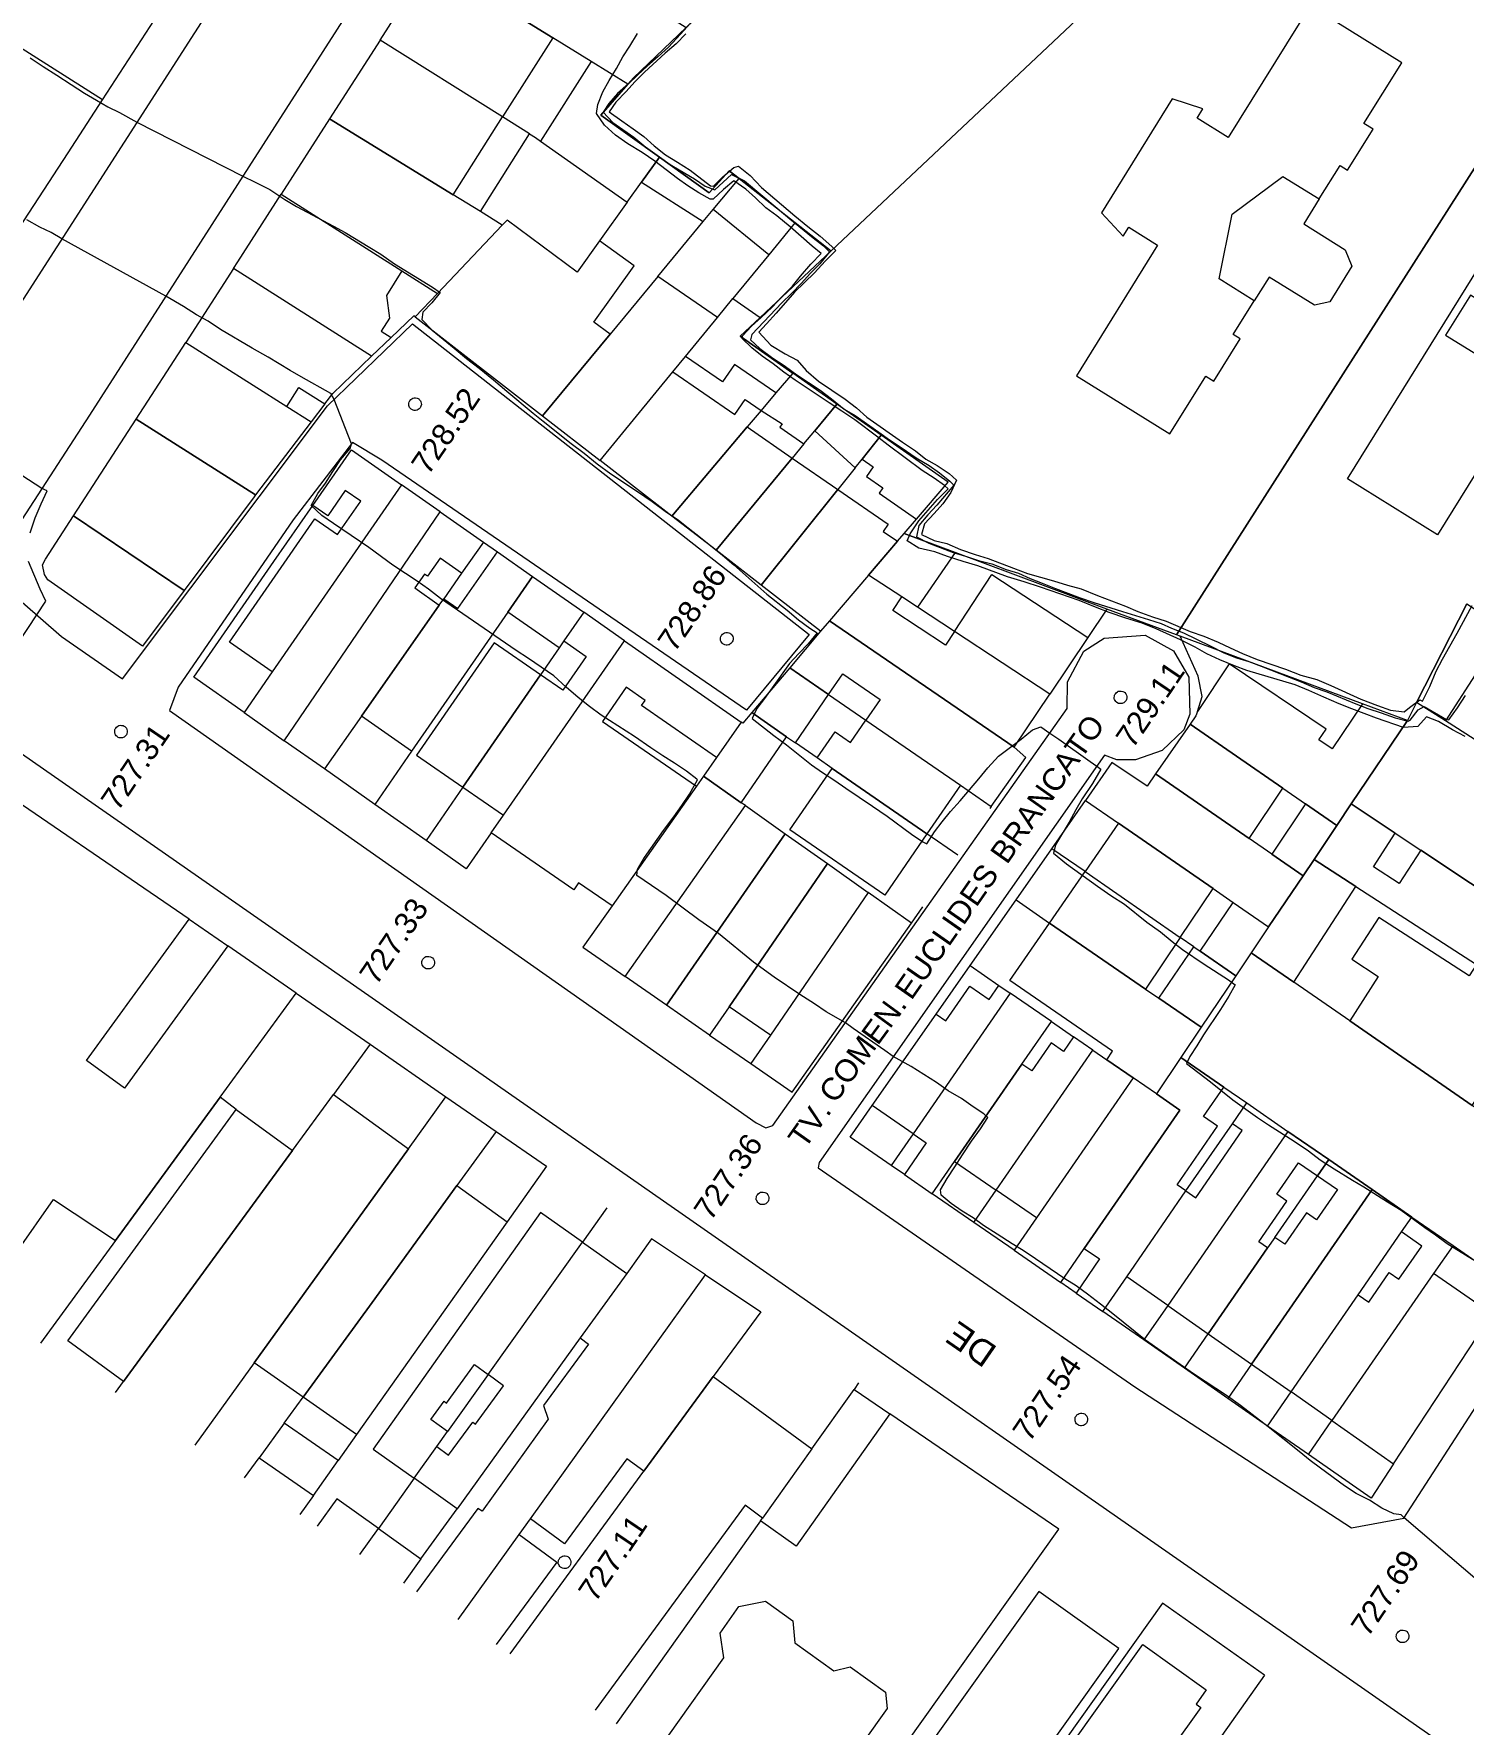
# Model space of a CAD drawing. Header units: metres. Extents: x 325024 to 7190115, y 7391967 to 10157759.
# Drawn here: x 325251.8 to 325364.8, y 7392738.7 to 7392872.3 of the extents above; entities that cross this region are included whole.
import ezdxf
from ezdxf.enums import TextEntityAlignment as Align

# ---------------------------------------------------------------- set-up
doc = ezdxf.new("R2010")
doc.units = ezdxf.units.M
doc.layers.get('0').update_dxf_attribs({"lineweight": 18})
for name, color, linetype, lineweight in [('100_SIST_VIARIO_MEIO_FIO', 1, 'Continuous', 18), ('160_P_SIMP_ASF_TOP', 7, 'Continuous', 18), ('168_P_SIMP_PARALE_TOP', 7, 'Continuous', 18), ('206_MURO_E_MURO_ARRIMO', 7, 'Continuous', 18), ('214_PROJ_BEIRAL_EDIF', 10, 'Continuous', 18), ('600_CURVA_MESTRA', 14, 'Continuous', 18), ('604_CURVA_INTERM', 7, 'Continuous', 18), ('606_PTO_COTADO', 7, 'Continuous', 18), ('608_PTO_COTADO_INTERVIA', 1, 'Continuous', 18), ('626_SEGM_CURVA_INTERM', 7, 'Continuous', 18)]:
    doc.layers.add(name, color=color, linetype=linetype, lineweight=lineweight)
doc.styles.add('Style-Arial', font='arial.ttf', dxfattribs={"height": 1.75})

# ---------------------------------------------------------------- blocks, each defined once
blk = doc.blocks.new('SP09')
at = {"color": 0, "linetype": 'Continuous'}
blk.add_lwpolyline([(-0.03, -0.51), (-0.14, -0.49), (-0.24, -0.46), (-0.31, -0.42), (-0.35, -0.39), (-0.42, -0.31), (-0.47, -0.24), (-0.51, -0.15), (-0.52, -0.09), (-0.52, 0.03), (-0.51, 0.11), (-0.48, 0.2), (-0.44, 0.27), (-0.4, 0.33), (-0.32, 0.39), (-0.23, 0.44), (-0.15, 0.48), (-0.1, 0.48), (-0.03, 0.48), (0.08, 0.48), (0.19, 0.44), (0.27, 0.4), (0.35, 0.32), (0.41, 0.23), (0.46, 0.11), (0.48, 0.03), (0.48, -0.03), (0.47, -0.08), (0.44, -0.21), (0.38, -0.3), (0.31, -0.38), (0.23, -0.44), (0.1, -0.49), (0.02, -0.51)], close=True, dxfattribs=at)
blk = doc.blocks.new('SP10')
at = {"color": 0, "linetype": 'Continuous'}
blk.add_lwpolyline([(-0.03, -0.51), (-0.14, -0.49), (-0.24, -0.46), (-0.31, -0.42), (-0.35, -0.39), (-0.42, -0.31), (-0.47, -0.24), (-0.51, -0.15), (-0.52, -0.09), (-0.52, 0.03), (-0.51, 0.11), (-0.48, 0.2), (-0.44, 0.27), (-0.4, 0.33), (-0.32, 0.39), (-0.23, 0.44), (-0.15, 0.48), (-0.1, 0.48), (-0.03, 0.48), (0.08, 0.48), (0.19, 0.44), (0.27, 0.4), (0.35, 0.32), (0.41, 0.23), (0.46, 0.11), (0.48, 0.03), (0.48, -0.03), (0.47, -0.08), (0.44, -0.21), (0.38, -0.3), (0.31, -0.38), (0.23, -0.44), (0.1, -0.49), (0.02, -0.51)], close=True, dxfattribs=at)

msp = doc.modelspace()

# ---------------------------------------------------------------- linework, layer by layer
at = {"layer": '100_SIST_VIARIO_MEIO_FIO'}
for points in [[(325251.46, 7392938.255), (325263.872, 7392944.457), (325273.92, 7392948.019), (325284.497, 7392950.746), (325297.403, 7392952.682), (325302.751, 7392952.948), (325306.042, 7392951.866), (325307.6, 7392950.469), (325309.138, 7392947.88), (325309.669, 7392944.258), (325309.399, 7392942.659), (325308.505, 7392940.815), (325248.039, 7392846.835)], [(325429.275, 7392867.985), (325361.398, 7392911.796), (325322.598, 7392936.438), (325321.202, 7392936.93), (325319.561, 7392936.852), (325317.594, 7392936.097), (325315.909, 7392934.829), (325299.178, 7392909.174), (325256.2, 7392842.177), (325250.85, 7392833.928)], [(325250.865, 7392827.394), (325253.985, 7392824.696), (325258.819, 7392821.352), (325274.995, 7392842.909), (325281.718, 7392849.4), (325313.087, 7392824.844), (325308.132, 7392818.875), (325279.291, 7392838.618), (325276.997, 7392840.012), (325272.301, 7392833.916), (325263.196, 7392820.681), (325262.532, 7392818.84), (325298.135, 7392793.811), (325308.883, 7392786.247), (325309.642, 7392785.867), (325310.205, 7392786.027), (325333.478, 7392819.004), (325333.505, 7392821.097), (325334.79, 7392823.514), (325336.391, 7392824.558), (325339.632, 7392824.799), (325341.865, 7392823.552), (325343.084, 7392821.466), (325343.173, 7392818.538), (325342.687, 7392817.316), (325340.978, 7392815.676), (325338.876, 7392814.926), (325337.398, 7392814.94), (325336.41, 7392815.302), (325313.863, 7392783.123), (325313.797, 7392782.694), (325338.819, 7392765.373), (325355.941, 7392754.248), (325360.081, 7392755.006), (325403.291, 7392821.777)], [(325222.003, 7392788.909), (325240.209, 7392817.182), (325242.527, 7392818.425), (325244.442, 7392818.781), (325246.714, 7392818.286), (325407.73, 7392706.12), (325521.1, 7392626.753)]]:
    msp.add_lwpolyline(points, dxfattribs=at)
at = {"layer": '206_MURO_E_MURO_ARRIMO'}
for p, q in [((325257.227, 7392867.097), (325261.322, 7392873.415)), ((325281.819, 7392850.035), (325280.028, 7392848.315)), ((325281.943, 7392849.94), (325281.819, 7392850.035)), ((325274.799, 7392843.073), (325273.711, 7392841.642)), ((325270.778, 7392830.621), (325273.858, 7392835.041)), ((325287.332, 7392832.144), (325288.448, 7392831.364)), ((325264.446, 7392821.468), (325270.778, 7392830.621)), ((325336.603, 7392826.853), (325335.092, 7392824.606)), ((325343.824, 7392821.549), (325342.401, 7392824.703)), ((325268.421, 7392818.672), (325264.446, 7392821.468)), ((325344.137, 7392819.932), (325343.824, 7392821.549)), ((325343.759, 7392818.77), (325344.137, 7392819.932)), ((325278.753, 7392811.404), (325274.758, 7392814.214)), ((325282.801, 7392808.557), (325278.753, 7392811.404)), ((325332.265, 7392807.914), (325334.917, 7392811.737)), ((325327.465, 7392811.255), (325327.349, 7392811.092)), ((325285.969, 7392806.328), (325282.801, 7392808.557)), ((325329.429, 7392803.863), (325332.265, 7392807.914)), ((325321.163, 7392802.035), (325322.071, 7392803.321)), ((325325.798, 7392798.678), (325329.429, 7392803.863)), ((325264.065, 7392802.358), (325267.121, 7392800.245)), ((325323.118, 7392794.85), (325325.798, 7392798.678)), ((325272.522, 7392796.51), (325278.379, 7392792.46)), ((325305.212, 7392793.184), (325308.474, 7392790.929)), ((325278.379, 7392792.46), (325284.372, 7392788.316)), ((325316.309, 7392785.126), (325318.052, 7392787.615)), ((325288.339, 7392785.573), (325292.306, 7392782.83)), ((325319.562, 7392782.881), (325316.309, 7392785.126)), ((325320.608, 7392782.159), (325319.562, 7392782.881)), ((325326.08, 7392778.382), (325322.809, 7392780.64)), ((325329.27, 7392776.179), (325326.08, 7392778.382)), ((325334.181, 7392772.79), (325332.968, 7392773.627)), ((325339.532, 7392769.095), (325336.277, 7392771.342)), ((325342.739, 7392766.858), (325339.532, 7392769.095)), ((325346.167, 7392764.467), (325342.739, 7392766.858)), ((325316.981, 7392765.689), (325316.636, 7392765.186)), ((325316.636, 7392765.186), (325319.455, 7392763.262)), ((325349.295, 7392762.286), (325346.167, 7392764.467)), ((325352.535, 7392760.026), (325349.295, 7392762.286)), ((325357.482, 7392756.575), (325352.535, 7392760.026)), ((325359.267, 7392759.294), (325357.482, 7392756.575)), ((325349.071, 7392742.591), (325341.006, 7392748.296))]:
    msp.add_line(p, q, dxfattribs=at)
for points in [[(325290.985, 7392864.409), (325288.852, 7392865.746)], [(325301.118, 7392853.14), (325304.711, 7392857.482)], [(325309.886, 7392854.842), (325307.055, 7392851.392)], [(325312.665, 7392839.902), (325311.746, 7392838.79)], [(325316.708, 7392838.012), (325315.344, 7392836.306)], [(325285.611, 7392829.69), (325284.195, 7392827.671)], [(325324.566, 7392825.072), (325321.638, 7392826.993)], [(325293.322, 7392823.798), (325291.845, 7392821.658)], [(325314.617, 7392820.103), (325317.557, 7392818.078)], [(325281.658, 7392815.613), (325278.753, 7392811.404)], [(325313.712, 7392815.086), (325311.984, 7392816.281)], [(325285.711, 7392812.772), (325282.801, 7392808.557)], [(325287.949, 7392809.177), (325285.969, 7392806.328)], [(325324.837, 7392807.392), (325322.387, 7392809.086)], [(325334.88, 7392806.105), (325332.265, 7392807.914)], [(325329.429, 7392803.863), (325332.079, 7392802.039)], [(325343.466, 7392800.167), (325342.398, 7392800.906)], [(325325.798, 7392798.678), (325328.07, 7392797.113)], [(325332.219, 7392794.255), (325333.967, 7392793.051)], [(325278.379, 7392792.46), (325275.484, 7392788.5)], [(325342.858, 7392780.864), (325346.529, 7392786.176)], [(325321.291, 7392785.384), (325319.562, 7392782.881)], [(325292.306, 7392782.83), (325289.197, 7392778.434)], [(325349.88, 7392777.191), (325353.248, 7392782.064)], [(325326.08, 7392778.382), (325327.849, 7392780.941)], [(325297.077, 7392779.536), (325295.149, 7392776.829)], [(325341.415, 7392771.819), (325339.532, 7392769.095)], [(325342.739, 7392766.858), (325344.616, 7392769.573)], [(325287.696, 7392766.362), (325284.48, 7392761.847)], [(325348.037, 7392767.173), (325346.167, 7392764.467)], [(325271.596, 7392762.518), (325273.091, 7392764.571)], [(325313.29, 7392760.487), (325316.636, 7392765.186)], [(325349.295, 7392762.286), (325351.159, 7392764.982)], [(325352.535, 7392760.026), (325354.392, 7392762.714)], [(325277.307, 7392761.625), (325275.841, 7392759.553)], [(325268.44, 7392758.183), (325269.598, 7392759.774)], [(325281.853, 7392758.158), (325279.027, 7392754.189)], [(325273.892, 7392756.798), (325272.821, 7392755.284)], [(325282.389, 7392751.784), (325285.251, 7392755.754)], [(325309.231, 7392754.786), (325309.395, 7392755.016)], [(325341.006, 7392748.296), (325326.884, 7392728.463)], [(325349.071, 7392742.591), (325345.685, 7392737.835)]]:
    msp.add_lwpolyline(points, dxfattribs=at)
at = {"layer": '214_PROJ_BEIRAL_EDIF'}
for points in [[(325298.75, 7392868.33), (325296.618, 7392865.888), (325301.237, 7392862.576), (325305.164, 7392859.759), (325306.761, 7392861.497), (325307.532, 7392860.891), (325311.981, 7392857.396), (325314.809, 7392855.174), (325354.908, 7392892.947), (325363.073, 7392900.639), (325358.98, 7392904.684), (325348.664, 7392895.284), (325337.967, 7392905.829), (325334.006, 7392902.051), (325328.869, 7392897.149), (325325.94, 7392894.355), (325322.294, 7392890.876), (325320.014, 7392888.701), (325317.523, 7392886.325), (325315.249, 7392884.154), (325312.863, 7392881.878), (325308.136, 7392877.368), (325303.362, 7392872.813), (325299.187, 7392868.83)], [(325354.908, 7392892.947), (325358.817, 7392890.191), (325365.628, 7392898.716), (325379.557, 7392890.359), (325373.812, 7392881.06), (325376.823, 7392879.209), (325342.101, 7392824.814), (325336.603, 7392826.853), (325324.613, 7392831.312), (325320.572, 7392832.815), (325321.555, 7392833.964), (325324.053, 7392836.884), (325318.769, 7392840.59), (325315.264, 7392843.049), (325311.777, 7392845.496), (325307.626, 7392848.408), (325309.213, 7392849.902), (325314.809, 7392855.174)], [(325298.75, 7392868.33), (325295.843, 7392870.128), (325292.814, 7392872.002), (325284.883, 7392876.907), (325286.714, 7392879.799), (325285.032, 7392880.864), (325286.733, 7392883.426), (325289.155, 7392881.88), (325303.362, 7392872.813), (325299.187, 7392868.83)], [(325288.852, 7392865.746), (325279.166, 7392871.82), (325283.125, 7392877.994), (325284.883, 7392876.907), (325292.814, 7392872.002)], [(325348.259, 7392851.217), (325345.478, 7392852.948), (325346.497, 7392858.059), (325350.521, 7392861.052), (325353.393, 7392859.265), (325355.037, 7392861.906), (325355.634, 7392861.534), (325357.647, 7392864.769), (325356.918, 7392865.223), (325359.906, 7392870.024), (325352.663, 7392874.531), (325346.191, 7392864.132), (325343.732, 7392865.662), (325344.18, 7392866.381), (325341.779, 7392867.185), (325336.174, 7392858.179), (325337.898, 7392856.312), (325338.34, 7392857.022), (325340.617, 7392855.605), (325334.201, 7392845.296), (325341.581, 7392840.703), (325344.425, 7392845.271), (325345.069, 7392844.87), (325347.144, 7392848.204), (325346.596, 7392848.545)], [(325250.386, 7392871.453), (325247.087, 7392866.273), (325236.613, 7392872.942), (325234.113, 7392869.017), (325234.832, 7392868.553), (325237.999, 7392866.016), (325241.426, 7392862.374), (325243.766, 7392858.859), (325245.242, 7392855.833), (325239.776, 7392848.164), (325238.8, 7392848.86), (325238.164, 7392847.967), (325236.755, 7392848.971), (325236.257, 7392848.273), (325225.697, 7392855.799), (325222.553, 7392850.861), (325236.737, 7392840.76), (325240.579, 7392841.561), (325254.508, 7392862.903), (325257.227, 7392867.097)], [(325284.946, 7392859.58), (325288.852, 7392865.746), (325279.166, 7392871.82), (325275.172, 7392865.593)], [(325298.75, 7392868.33), (325295.843, 7392870.128), (325291.855, 7392863.831), (325298.688, 7392859.01), (325299.813, 7392860.584), (325301.237, 7392862.576), (325296.618, 7392865.888)], [(325280.888, 7392853.581), (325283.702, 7392851.795), (325288.822, 7392857.196), (325287.091, 7392858.261), (325284.946, 7392859.58), (325275.172, 7392865.593), (325271.35, 7392859.634)], [(325296.498, 7392855.946), (325294.736, 7392853.481), (325289.204, 7392857.598), (325288.822, 7392857.196), (325287.091, 7392858.261), (325290.985, 7392864.409), (325291.45, 7392864.118), (325291.855, 7392863.831), (325298.688, 7392859.01)], [(325372.156, 7392847.43), (325365.343, 7392851.67), (325363.374, 7392848.506), (325370.004, 7392844.414), (325362.727, 7392832.722), (325355.613, 7392837.15), (325372.098, 7392863.636), (325379.41, 7392859.085)], [(325307.532, 7392860.891), (325306.761, 7392861.497), (325305.164, 7392859.759), (325301.237, 7392862.576), (325299.813, 7392860.584), (325304.711, 7392857.482), (325305.502, 7392858.438)], [(325307.532, 7392860.891), (325311.981, 7392857.396), (325309.886, 7392854.842), (325305.502, 7392858.438)], [(325348.259, 7392851.217), (325345.478, 7392852.948), (325346.497, 7392858.059), (325350.521, 7392861.052), (325353.393, 7392859.265), (325352.162, 7392857.287), (325355.448, 7392855.242), (325355.976, 7392853.948), (325354.221, 7392851.128), (325353.015, 7392850.864), (325349.428, 7392853.096)], [(325280.888, 7392853.581), (325279.664, 7392851.647), (325279.914, 7392849.842), (325279.256, 7392848.804), (325280.028, 7392848.315), (325278.492, 7392846.84), (325267.582, 7392853.763), (325267.923, 7392854.289), (325271.35, 7392859.634)], [(325296.498, 7392855.946), (325294.736, 7392853.481), (325289.204, 7392857.598), (325288.822, 7392857.196), (325283.702, 7392851.795), (325281.943, 7392849.94), (325292.009, 7392842.132), (325297.353, 7392848.59), (325296.045, 7392849.525), (325299.235, 7392853.989)], [(325271.794, 7392842.859), (325272.751, 7392844.37), (325274.799, 7392843.073), (325275.425, 7392843.896), (325278.492, 7392846.84), (325267.582, 7392853.763), (325263.803, 7392847.93)], [(325302.307, 7392845.603), (325303.298, 7392846.812), (325305.824, 7392849.891), (325301.118, 7392853.14), (325297.353, 7392848.59), (325292.009, 7392842.132), (325296.562, 7392838.6)], [(325372.156, 7392847.43), (325365.343, 7392851.67), (325363.374, 7392848.506), (325370.004, 7392844.414), (325370.373, 7392844.184), (325372.327, 7392847.323)], [(325303.298, 7392846.812), (325305.824, 7392849.891), (325307.055, 7392851.392), (325309.213, 7392849.902), (325307.626, 7392848.408), (325311.777, 7392845.496), (325310.452, 7392843.93), (325307.176, 7392846.191), (325306.214, 7392844.799)], [(325271.794, 7392842.859), (325273.711, 7392841.642), (325269.32, 7392835.87), (325259.873, 7392841.865), (325263.803, 7392847.93)], [(325302.307, 7392845.603), (325307.207, 7392842.22), (325308.026, 7392843.407), (325309.278, 7392842.543), (325308.184, 7392841.249), (325302.225, 7392834.207), (325296.562, 7392838.6)], [(325312.665, 7392839.902), (325313.529, 7392840.949), (325315.264, 7392843.049), (325311.777, 7392845.496), (325310.452, 7392843.93), (325309.278, 7392842.543), (325310.942, 7392841.489), (325310.756, 7392841.22)], [(325317.258, 7392838.7), (325318.769, 7392840.59), (325315.264, 7392843.049), (325313.529, 7392840.949), (325316.708, 7392838.012)], [(325259.873, 7392841.865), (325269.32, 7392835.87), (325269.205, 7392835.719), (325263.679, 7392828.325), (325254.923, 7392834.224)], [(325308.184, 7392841.249), (325311.746, 7392838.79), (325305.721, 7392831.496), (325302.225, 7392834.207)], [(325270.647, 7392821.892), (325267.267, 7392824.23), (325274.011, 7392833.979), (325275.81, 7392832.735), (325277.633, 7392835.37), (325276.402, 7392836.221), (325275.027, 7392834.233), (325273.858, 7392835.041), (325276.913, 7392839.426), (325280.862, 7392836.666)], [(325321.555, 7392833.964), (325324.053, 7392836.884), (325318.769, 7392840.59), (325317.258, 7392838.7), (325318.139, 7392838.091), (325317.614, 7392837.331), (325318.906, 7392836.439), (325318.604, 7392836.001)], [(325311.746, 7392838.79), (325315.344, 7392836.306), (325309.287, 7392828.73), (325305.721, 7392831.496)], [(325270.647, 7392821.892), (325268.421, 7392818.672), (325271.577, 7392816.451), (325283.907, 7392834.537), (325280.862, 7392836.666)], [(325315.344, 7392836.306), (325319.318, 7392833.563), (325318.922, 7392832.989), (325320.053, 7392832.208), (325317.765, 7392829.534), (325314.677, 7392825.923), (325313.97, 7392825.097), (325309.287, 7392828.73)], [(325254.923, 7392834.224), (325263.679, 7392828.325), (325260.383, 7392823.915), (325252.916, 7392829.176), (325252.629, 7392829.578), (325252.477, 7392830.354), (325252.708, 7392830.806)], [(325285.611, 7392829.69), (325283.911, 7392830.879), (325282.916, 7392829.456), (325282.68, 7392829.621), (325281.911, 7392828.521), (325283.844, 7392827.171), (325277.69, 7392818.396), (325274.758, 7392814.214), (325271.577, 7392816.451), (325283.907, 7392834.537), (325287.332, 7392832.144)], [(325320.572, 7392832.815), (325324.613, 7392831.312), (325321.638, 7392826.993), (325320.395, 7392827.808), (325317.765, 7392829.534), (325320.053, 7392832.208)], [(325289.249, 7392826.61), (325281.658, 7392815.613), (325277.69, 7392818.396), (325283.844, 7392827.171), (325284.195, 7392827.671), (325285.309, 7392826.889), (325288.448, 7392831.364), (325291.202, 7392829.44)], [(325293.692, 7392824.333), (325293.322, 7392823.798), (325289.249, 7392826.61), (325291.202, 7392829.44), (325295.259, 7392826.604)], [(325320.395, 7392827.808), (325317.765, 7392829.534), (325314.677, 7392825.923), (325329.27, 7392815.945), (325332.087, 7392820.136), (325324.566, 7392825.072), (325323.857, 7392823.991), (325319.686, 7392826.728)], [(325324.566, 7392825.072), (325327.52, 7392829.574), (325335.092, 7392824.606), (325332.087, 7392820.136)], [(325293.692, 7392824.333), (325295.453, 7392823.117), (325293.606, 7392820.442), (325291.845, 7392821.658), (325285.711, 7392812.772), (325288.912, 7392810.563), (325298.49, 7392824.346), (325295.259, 7392826.604)], [(325368.069, 7392825.299), (325363.357, 7392818.024), (325361.09, 7392819.476), (325365.057, 7392827.275)], [(325314.617, 7392820.103), (325315.745, 7392821.741), (325318.685, 7392819.716), (325317.557, 7392818.078), (325325.034, 7392812.929), (325327.465, 7392811.255), (325330.204, 7392815.134), (325329.27, 7392815.945), (325314.677, 7392825.923), (325313.97, 7392825.097), (325311.54, 7392822.221)], [(325285.711, 7392812.772), (325291.845, 7392821.658), (325288.18, 7392824.188), (325282.047, 7392815.302)], [(325304.159, 7392812.851), (325297.517, 7392803.388), (325294.858, 7392805.224), (325294.476, 7392804.671), (325287.949, 7392809.177), (325288.912, 7392810.563), (325298.49, 7392824.346), (325307.706, 7392817.905), (325305.757, 7392815.129), (325299.828, 7392819.222), (325300.114, 7392819.637), (325298.618, 7392820.67), (325296.75, 7392817.965)], [(325311.295, 7392816.758), (325311.984, 7392816.281), (325314.617, 7392820.103), (325311.54, 7392822.221), (325308.536, 7392818.667)], [(325350.509, 7392812.69), (325352.307, 7392811.448), (325354.777, 7392809.741), (325355.925, 7392811.448), (325360.361, 7392818.044), (325356.801, 7392819.363), (325354.413, 7392815.813), (325353.37, 7392816.515), (325353.939, 7392817.361), (325346.277, 7392822.514), (325343.759, 7392818.77), (325343.647, 7392818.426), (325343.18, 7392817.755)], [(325381.874, 7392794.204), (325383.67, 7392797.141), (325382.147, 7392798.128), (325385.745, 7392803.683), (325383.148, 7392805.347), (325381.006, 7392806.719), (325378.975, 7392808.02), (325378.107, 7392806.68), (325373.26, 7392809.819), (325374.113, 7392811.135), (325363.357, 7392818.024), (325361.09, 7392819.476), (325360.361, 7392818.044), (325355.925, 7392811.448), (325359.394, 7392809.143), (325361.418, 7392807.798), (325373.187, 7392799.977), (325374.555, 7392802.09), (325377.588, 7392800.126), (325376.196, 7392797.978), (325377.831, 7392796.891)], [(325305.757, 7392815.129), (325304.725, 7392813.659), (325307.708, 7392811.55), (325311.295, 7392816.758), (325308.536, 7392818.667), (325307.823, 7392817.823), (325307.706, 7392817.905)], [(325322.387, 7392809.086), (325314.899, 7392814.265), (325313.712, 7392815.086), (325315.136, 7392817.154), (325316.346, 7392816.32), (325317.557, 7392818.078), (325325.034, 7392812.929)], [(325343.18, 7392817.755), (325340.453, 7392813.835), (325347.844, 7392808.727), (325350.509, 7392812.69)], [(325314.899, 7392814.265), (325322.387, 7392809.086), (325319.057, 7392804.252), (325311.559, 7392809.416)], [(325337.519, 7392809.938), (325344.997, 7392804.77), (325346.591, 7392803.669), (325349.391, 7392801.734), (325352.111, 7392805.778), (325349.642, 7392807.485), (325347.844, 7392808.727), (325340.453, 7392813.835), (325339.778, 7392812.865), (325336.994, 7392814.732), (325334.917, 7392811.737)], [(325304.159, 7392812.851), (325297.517, 7392803.388), (325295.18, 7392800.12), (325298.522, 7392797.809), (325308.035, 7392811.318), (325307.708, 7392811.55), (325304.725, 7392813.659)], [(325352.307, 7392811.448), (325349.642, 7392807.485), (325352.111, 7392805.778), (325352.978, 7392807.067), (325354.777, 7392809.741)], [(325356.281, 7392804.934), (325365.83, 7392798.766), (325375.148, 7392792.749), (325377.831, 7392796.891), (325376.196, 7392797.978), (325373.187, 7392799.977), (325361.418, 7392807.798), (325359.717, 7392805.172), (325357.677, 7392806.493), (325359.394, 7392809.143), (325355.925, 7392811.448), (325354.777, 7392809.741), (325352.978, 7392807.067)], [(325298.522, 7392797.809), (325308.035, 7392811.318), (325311.175, 7392809.098), (325301.806, 7392795.539)], [(325306.751, 7392795.426), (325305.212, 7392793.184), (325301.806, 7392795.539), (325311.175, 7392809.098), (325314.516, 7392806.735)], [(325344.997, 7392804.77), (325337.519, 7392809.938), (325334.88, 7392806.105), (325342.398, 7392800.906)], [(325314.516, 7392806.735), (325317.74, 7392804.455), (325310.015, 7392793.178), (325306.751, 7392795.426)], [(325334.88, 7392806.105), (325342.398, 7392800.906), (325339.654, 7392796.826), (325332.079, 7392802.039)], [(325351.382, 7392797.371), (325356.281, 7392804.934), (325352.978, 7392807.067), (325352.111, 7392805.778), (325349.391, 7392801.734), (325348.019, 7392799.695)], [(325310.015, 7392793.178), (325308.474, 7392790.929), (325311.724, 7392788.681), (325321.163, 7392802.035), (325317.74, 7392804.455)], [(325343.991, 7392799.804), (325346.591, 7392803.669), (325349.391, 7392801.734), (325348.019, 7392799.695), (325346.791, 7392797.868)], [(325336.593, 7392791.242), (325337.053, 7392791.91), (325328.948, 7392797.493), (325332.079, 7392802.039), (325339.654, 7392796.826), (325340.723, 7392796.09), (325344.054, 7392793.799), (325342.456, 7392791.423), (325340.517, 7392788.54), (325338.685, 7392789.802)], [(325355.796, 7392794.32), (325365.481, 7392787.627), (325366.835, 7392789.717), (325370.313, 7392787.464), (325369.582, 7392786.335), (325374.679, 7392783.033), (325376.633, 7392786.067), (325372.538, 7392788.72), (325375.148, 7392792.749), (325365.83, 7392798.766), (325365.247, 7392797.866), (325358.108, 7392802.49), (325355.96, 7392799.173), (325358.059, 7392797.813)], [(325343.991, 7392799.804), (325346.791, 7392797.868), (325344.054, 7392793.799), (325340.723, 7392796.09), (325343.466, 7392800.167)], [(325345.851, 7392789.077), (325347.667, 7392787.822), (325350.92, 7392785.573), (325354.137, 7392783.35), (325357.575, 7392780.974), (325360.712, 7392778.806), (325363.962, 7392776.56), (325368.493, 7392773.429), (325373.893, 7392781.813), (325365.481, 7392787.627), (325355.796, 7392794.32), (325351.382, 7392797.371), (325348.019, 7392799.695), (325346.791, 7392797.868), (325344.054, 7392793.799), (325342.456, 7392791.423)], [(325328.07, 7392797.113), (325328.969, 7392796.493), (325321.291, 7392785.384), (325318.052, 7392787.615), (325323.118, 7392794.85), (325323.891, 7392794.318), (325325.771, 7392797.046), (325327.299, 7392795.994)], [(325324.575, 7392783.196), (325329.893, 7392790.891), (325332.219, 7392794.255), (325328.969, 7392796.493), (325321.291, 7392785.384), (325322.334, 7392784.666), (325320.608, 7392782.159), (325322.809, 7392780.64)], [(325335.492, 7392792), (325333.967, 7392793.051), (325333.167, 7392791.893), (325332.2, 7392792.561), (325330.673, 7392790.352), (325329.893, 7392790.891), (325324.575, 7392783.196), (325327.849, 7392780.941)], [(325327.849, 7392780.941), (325335.492, 7392792), (325336.593, 7392791.242), (325338.685, 7392789.802), (325331.041, 7392778.742)], [(325345.851, 7392789.077), (325342.456, 7392791.423), (325340.517, 7392788.54), (325342.383, 7392787.25), (325334.822, 7392776.31), (325336.011, 7392775.51), (325334.181, 7392772.79), (325336.277, 7392771.342), (325338.177, 7392774.091), (325342.858, 7392780.864), (325342.15, 7392781.354), (325345.353, 7392785.988), (325344.245, 7392786.753)], [(325334.822, 7392776.31), (325342.383, 7392787.25), (325340.517, 7392788.54), (325338.685, 7392789.802), (325331.041, 7392778.742), (325329.27, 7392776.179), (325332.968, 7392773.627)], [(325258.889, 7392765.799), (325254.479, 7392769.011), (325267.799, 7392787.301), (325272.242, 7392784.066)], [(325285.243, 7392781.3), (325278.542, 7392772.056), (325273.091, 7392764.571), (325269.21, 7392767.281), (325281.409, 7392784.205), (325284.372, 7392788.316), (325288.339, 7392785.573)], [(325346.529, 7392786.176), (325347.667, 7392787.822), (325350.92, 7392785.573), (325341.415, 7392771.819), (325338.177, 7392774.091), (325342.858, 7392780.864), (325343.627, 7392780.333), (325347.298, 7392785.645)], [(325353.248, 7392782.064), (325354.137, 7392783.35), (325350.92, 7392785.573), (325341.415, 7392771.819), (325344.616, 7392769.573), (325349.313, 7392776.371), (325348.616, 7392776.853), (325350.837, 7392780.066), (325350.048, 7392780.611), (325351.762, 7392783.091)], [(325353.248, 7392782.064), (325354.827, 7392780.972), (325353.172, 7392778.578), (325352.374, 7392779.13), (325350.661, 7392776.652), (325349.88, 7392777.191), (325349.313, 7392776.371), (325344.616, 7392769.573), (325348.037, 7392767.173), (325357.575, 7392780.974), (325354.137, 7392783.35)], [(325277.307, 7392761.625), (325273.091, 7392764.571), (325278.542, 7392772.056), (325285.243, 7392781.3), (325289.197, 7392778.434)], [(325348.037, 7392767.173), (325351.159, 7392764.982), (325356.466, 7392772.662), (325359.895, 7392777.624), (325360.712, 7392778.806), (325357.575, 7392780.974)], [(325287.696, 7392766.362), (325295.149, 7392776.829), (325291.844, 7392779.167), (325278.607, 7392760.454), (325281.853, 7392758.158), (325283.636, 7392760.661), (325284.48, 7392761.847), (325283.172, 7392762.806), (325284.223, 7392764.241), (325284.412, 7392764.103), (325286.636, 7392767.139)], [(325359.895, 7392777.624), (325360.712, 7392778.806), (325363.962, 7392776.56), (325362.426, 7392774.339), (325354.392, 7392762.714), (325351.159, 7392764.982), (325356.466, 7392772.662), (325357.31, 7392772.079), (325358.929, 7392774.421), (325359.689, 7392773.896), (325361.499, 7392776.515)], [(325287.696, 7392766.362), (325295.149, 7392776.829), (325298.655, 7392774.349), (325294.977, 7392769.247), (325285.251, 7392755.754), (325281.853, 7392758.158), (325283.636, 7392760.661), (325284.575, 7392759.973), (325286.493, 7392762.591), (325286.706, 7392762.434), (325288.925, 7392765.461)], [(325291.046, 7392754.964), (325304.888, 7392774.228), (325309.245, 7392771.306), (325305.5, 7392766.196), (325300.019, 7392758.717), (325298.673, 7392759.703), (325293.749, 7392752.983)], [(325354.392, 7392762.714), (325359.267, 7392759.294), (325365.844, 7392769.316), (325367.03, 7392771.157), (325362.426, 7392774.339)], [(325275.841, 7392759.553), (325271.596, 7392762.518), (325269.598, 7392759.774), (325273.892, 7392756.798)], [(325318.566, 7392725.866), (325322.279, 7392723.257), (325337.554, 7392744.709), (325331.217, 7392749.221), (325315.926, 7392727.745)], [(325343.866, 7392735.28), (325343.269, 7392734.442), (325342.087, 7392732.783), (325339.917, 7392734.328), (325339.577, 7392733.851), (325339.302, 7392734.046), (325332.505, 7392724.499), (325334.241, 7392723.263), (325331.401, 7392719.275), (325324.063, 7392724.501), (325326.884, 7392728.463), (325327.393, 7392728.1), (325339.438, 7392745.017), (325344.462, 7392741.44), (325343.661, 7392740.315), (325344.033, 7392740.051), (325341.722, 7392736.806)]]:
    msp.add_lwpolyline(points, close=True, dxfattribs=at)
for points in [[(325365.057, 7392827.275), (325361.09, 7392819.476), (325360.361, 7392818.044), (325356.801, 7392819.363), (325342.401, 7392824.703), (325342.101, 7392824.814), (325376.823, 7392879.209)], [(325247.59, 7392771.979), (325253.358, 7392780.192), (325258.248, 7392776.944), (325266.521, 7392788.285), (325272.522, 7392796.51), (325267.121, 7392800.245), (325258.967, 7392788.996), (325255.959, 7392791.176), (325264.065, 7392802.358), (325246.795, 7392814.137), (325243.025, 7392814.082), (325225.199, 7392786.794)], [(325258.889, 7392765.799), (325254.479, 7392769.011), (325267.799, 7392787.301), (325266.521, 7392788.285), (325258.248, 7392776.944), (325252.336, 7392768.839)], [(325258.889, 7392765.799), (325272.242, 7392784.066), (325275.484, 7392788.5), (325281.409, 7392784.205), (325269.21, 7392767.281), (325264.521, 7392760.776)], [(325247.59, 7392771.979), (325253.358, 7392780.192), (325258.248, 7392776.944)], [(325258.248, 7392776.944), (325252.336, 7392768.839)], [(325290.145, 7392753.711), (325291.046, 7392754.964), (325304.888, 7392774.228), (325300.627, 7392777.086), (325298.655, 7392774.349), (325294.977, 7392769.247), (325295.64, 7392768.762), (325292.088, 7392763.915), (325292.442, 7392762.83), (325287.228, 7392755.553), (325286.878, 7392755.759), (325282.053, 7392749.176)], [(325289.444, 7392744.286), (325300.019, 7392758.717), (325305.5, 7392766.196), (325313.29, 7392760.487), (325309.395, 7392755.016), (325308.021, 7392756.022), (325296.162, 7392739.84)], [(325258.25, 7392764.925), (325258.889, 7392765.799)], [(325258.25, 7392764.925), (325258.889, 7392765.799)], [(325332.805, 7392754.148), (325319.455, 7392763.262), (325312.05, 7392752.792), (325309.231, 7392754.786), (325297.812, 7392738.749)], [(325277.57, 7392752.142), (325279.027, 7392754.189), (325275.754, 7392756.53), (325274.197, 7392754.374)], [(325277.57, 7392752.142), (325279.027, 7392754.189), (325282.389, 7392751.784), (325281.008, 7392749.867)], [(325314.145, 7392727.942), (325332.805, 7392754.148)], [(325285.329, 7392747.008), (325290.145, 7392753.711)], [(325285.329, 7392747.008), (325290.145, 7392753.711)], [(325290.145, 7392753.711), (325293.125, 7392751.527), (325288.349, 7392745.01)], [(325299.847, 7392737.402), (325300.013, 7392737.636), (325301.98, 7392737.855), (325306.336, 7392743.972), (325306.032, 7392745.914), (325307.528, 7392748.015), (325309.617, 7392748.457), (325311.797, 7392746.905), (325311.935, 7392745.145), (325315.027, 7392742.944), (325316.318, 7392743.248), (325319.115, 7392741.256), (325319.236, 7392739.977), (325311.78, 7392729.506)]]:
    msp.add_lwpolyline(points, dxfattribs=at)
at = {"layer": '600_CURVA_MESTRA', "elevation": 730}
msp.add_lwpolyline([(325364.923, 7392816.78), (325363.917, 7392817.315), (325362.809, 7392817.96), (325361.858, 7392818.347), (325361.179, 7392817.581), (325360.042, 7392817.506), (325357.923, 7392818.233), (325355.963, 7392818.97), (325354.958, 7392819.374), (325353.756, 7392819.886), (325352.578, 7392820.411), (325351.479, 7392820.856), (325347.657, 7392822.011), (325346.683, 7392822.368), (325345.523, 7392822.837), (325344.515, 7392823.303), (325343.574, 7392823.851), (325342.437, 7392824.427), (325340.502, 7392825.284), (325339.384, 7392825.735), (325338.101, 7392826.132), (325336.789, 7392826.581), (325335.706, 7392826.996), (325334.41, 7392827.521), (325331.367, 7392828.596), (325330.058, 7392829.006), (325328.747, 7392829.388), (325326.413, 7392830.26), (325325.259, 7392830.602), (325324.019, 7392831.008), (325323.003, 7392831.382), (325321.742, 7392831.671), (325320.829, 7392832.247), (325321.055, 7392832.799), (325321.755, 7392833.819), (325323.228, 7392835.516), (325324.05, 7392836.357), (325323.779, 7392836.622), (325322.947, 7392837.211), (325322.006, 7392837.802), (325319.308, 7392839.815), (325318.51, 7392840.447), (325316.674, 7392841.814), (325315.671, 7392842.497), (325314.652, 7392843.149), (325311.983, 7392844.94), (325311.062, 7392845.569), (325310.231, 7392846.225), (325309.359, 7392846.844), (325308.539, 7392847.509), (325307.791, 7392848.246), (325307.817, 7392848.439), (325308.522, 7392849.212), (325309.294, 7392849.897), (325310.158, 7392850.709), (325310.918, 7392851.53), (325311.758, 7392852.38), (325312.396, 7392853.157), (325313.216, 7392854.098), (325314.023, 7392854.962), (325313.303, 7392855.526), (325311.583, 7392857.062), (325310.514, 7392857.925), (325309.655, 7392858.558), (325308.84, 7392859.349), (325308.064, 7392860.048), (325307.11, 7392860.693), (325306.314, 7392860.012), (325305.489, 7392859.244), (325305.264, 7392859.241), (325304.351, 7392859.761), (325303.498, 7392860.309), (325302.678, 7392860.882), (325300.889, 7392862.25), (325299.889, 7392862.929), (325298.757, 7392863.627), (325297.774, 7392864.313), (325296.896, 7392865.105), (325296.277, 7392866.02), (325296.369, 7392866.728), (325296.76, 7392867.721), (325297.272, 7392868.639), (325297.857, 7392869.564), (325298.355, 7392870.486), (325298.913, 7392871.335), (325299.506, 7392872.343)], dxfattribs=at)
at = {"layer": '604_CURVA_INTERM', "flags": 128}
for points, elevation in [([(325304.479, 7392874.026), (325302.918, 7392872.286), (325301.961, 7392871.268), (325301.15, 7392870.521), (325300.271, 7392869.76), (325299.525, 7392869.077), (325298.807, 7392868.363), (325297.93, 7392867.612), (325297.239, 7392866.798), (325296.804, 7392866.131), (325297.557, 7392865.319), (325299.211, 7392864.154), (325300.162, 7392863.356), (325301.018, 7392862.762), (325301.919, 7392862.097), (325304.013, 7392860.847), (325304.851, 7392860.271), (325305.612, 7392859.992), (325306.934, 7392861.19), (325307.954, 7392860.7), (325310.554, 7392858.539), (325311.549, 7392857.691), (325313.381, 7392856.188), (325314.211, 7392855.571), (325314.683, 7392855.098), (325313.92, 7392854.148), (325313.167, 7392853.368), (325312.48, 7392852.62), (325311.677, 7392851.803), (325310.904, 7392851.055), (325308.545, 7392848.545), (325308.442, 7392848.131), (325309.182, 7392847.443), (325310.211, 7392846.683), (325311.1, 7392846.111), (325312.107, 7392845.363), (325313.947, 7392844.146), (325314.851, 7392843.458), (325315.849, 7392842.664), (325316.704, 7392842.138), (325318.573, 7392840.846), (325319.438, 7392840.219), (325320.353, 7392839.63), (325321.53, 7392838.808), (325322.573, 7392838.202), (325323.385, 7392837.61), (325324.196, 7392836.957), (325324.516, 7392836.652), (325323.17, 7392835.074), (325322.468, 7392834.303), (325321.735, 7392833.448), (325321.558, 7392832.558), (325322.524, 7392832.063), (325324.459, 7392831.32), (325325.436, 7392831.026), (325326.462, 7392830.692), (325327.511, 7392830.421), (325328.639, 7392829.971), (325329.629, 7392829.691), (325330.54, 7392829.266), (325331.482, 7392828.91), (325332.55, 7392828.47), (325334.499, 7392827.74), (325335.579, 7392827.372), (325337.837, 7392826.661), (325339.907, 7392826.038), (325340.895, 7392825.708), (325341.725, 7392825.352), (325342.667, 7392824.983), (325344.767, 7392823.955), (325345.839, 7392823.393), (325346.838, 7392823.011), (325347.829, 7392822.715), (325348.813, 7392822.341), (325351.003, 7392821.478), (325351.965, 7392821.093), (325352.978, 7392820.664), (325353.984, 7392820.319), (325356.29, 7392819.372), (325357.236, 7392819.008), (325358.29, 7392818.66), (325359.39, 7392818.246), (325360.408, 7392818.006), (325360.567, 7392818.068), (325361.204, 7392818.882), (325361.675, 7392819.152), (325363.447, 7392818.129), (325363.645, 7392818.095), (325364.316, 7392819.045), (325364.937, 7392820.014)], 731), ([(325303.338, 7392872.322), (325302.56, 7392871.536), (325301.702, 7392870.789), (325300.066, 7392869.296), (325299.288, 7392868.509), (325298.614, 7392867.766), (325297.805, 7392866.921), (325297.282, 7392866.157), (325298.274, 7392865.433), (325299.172, 7392864.805), (325300.004, 7392864.194), (325300.823, 7392863.466), (325301.709, 7392862.741), (325302.664, 7392862.178), (325303.663, 7392861.553), (325305.267, 7392860.295), (325305.524, 7392860.276), (325306.257, 7392861.019), (325307.11, 7392861.745), (325307.494, 7392861.857), (325308.42, 7392861.124), (325309.311, 7392860.179), (325311.955, 7392857.931), (325312.963, 7392857.098), (325313.947, 7392856.311), (325314.865, 7392855.518), (325315.189, 7392855.194), (325314.353, 7392854.348), (325313.491, 7392853.431), (325311.905, 7392851.885), (325310.46, 7392850.244), (325309.707, 7392849.387), (325309.11, 7392848.742), (325310.048, 7392847.722), (325311.169, 7392847.015), (325312.13, 7392846.524), (325312.84, 7392845.699), (325313.814, 7392844.863), (325315.909, 7392843.451), (325316.81, 7392842.754), (325317.631, 7392842.015), (325320.445, 7392840.039), (325321.476, 7392839.348), (325322.303, 7392838.701), (325323.189, 7392838.199), (325324.143, 7392837.564), (325324.729, 7392837.048), (325324.264, 7392836.068), (325323.636, 7392835.176), (325322.958, 7392834.394), (325322.193, 7392833.59), (325321.959, 7392832.756), (325322.953, 7392832.276), (325323.966, 7392832.028), (325325.037, 7392831.557), (325326.198, 7392831.168), (325327.223, 7392830.845), (325329.22, 7392830.093), (325330.334, 7392829.671), (325332.39, 7392829.086), (325333.502, 7392828.736), (325334.575, 7392828.444), (325335.863, 7392827.918), (325338.067, 7392827.07), (325339.062, 7392826.663), (325340.214, 7392826.238), (325341.287, 7392825.891), (325343.194, 7392825.086), (325344.257, 7392824.713), (325345.412, 7392824.23), (325346.342, 7392823.786), (325347.328, 7392823.348), (325348.486, 7392822.872), (325350.736, 7392822.108), (325351.938, 7392821.63), (325353.19, 7392821.28), (325354.315, 7392820.82), (325356.689, 7392819.742), (325357.983, 7392819.241), (325359.017, 7392818.861), (325360.112, 7392818.74), (325360.525, 7392819.08), (325361.332, 7392819.683), (325361.553, 7392819.582), (325362.14, 7392820.74), (325362.635, 7392821.954), (325363.142, 7392822.905), (325364.303, 7392824.952), (325365.468, 7392827.148)], 732), ([(325316.566, 7392793.707), (325315.937, 7392794.149), (325314.428, 7392795.034), (325313.485, 7392795.661), (325312.343, 7392796.381), (325310.306, 7392797.767), (325308.686, 7392798.954), (325305.923, 7392801.211), (325304.361, 7392802.306), (325301.776, 7392804.22), (325299.46, 7392805.809), (325299.507, 7392806.284), (325300.064, 7392807.228), (325301.563, 7392809.348), (325302.387, 7392810.422), (325303.02, 7392811.318), (325303.628, 7392812.225), (325304.264, 7392813.345), (325304.199, 7392813.42), (325303.371, 7392814.032), (325302.439, 7392814.675), (325301.51, 7392815.249), (325300.566, 7392815.874), (325299.259, 7392816.781), (325296.641, 7392818.46), (325295.722, 7392819.151), (325294.819, 7392819.863), (325293.859, 7392820.67), (325292.884, 7392821.578), (325290.902, 7392822.957), (325289.925, 7392823.578), (325286.536, 7392825.91), (325283.943, 7392827.691), (325282.998, 7392828.433), (325282.094, 7392829.061), (325281.17, 7392829.652), (325280.184, 7392830.327), (325278.283, 7392831.709), (325275.485, 7392833.615), (325274.572, 7392834.235), (325273.728, 7392835.045), (325274.244, 7392835.979), (325274.853, 7392836.804), (325275.422, 7392837.721), (325276.035, 7392838.647), (325276.801, 7392839.532), (325276.911, 7392839.9), (325275.522, 7392843.418), (325275.279, 7392843.877), (325272.936, 7392845.219), (325272.061, 7392845.704), (325270.308, 7392846.76), (325269.049, 7392847.469), (325266.564, 7392848.953), (325265.574, 7392849.594), (325264.662, 7392850.114), (325263.622, 7392850.778), (325262.234, 7392851.583), (325254.012, 7392856.118), (325253.178, 7392856.603), (325252.265, 7392857.046), (325251.253, 7392857.603)], 728), ([(325251.516, 7392832.867), (325251.897, 7392834.051), (325252.377, 7392835.173), (325252.85, 7392836.197), (325252.44, 7392836.379), (325244.576, 7392841.463)], 727), ([(325246.666, 7392818.296), (325252.024, 7392826.392), (325252.746, 7392827.477), (325252.305, 7392828.438), (325251.37, 7392830.61)], 727), ([(325335.287, 7392814.815), (325335.811, 7392814.447), (325336.14, 7392814.21), (325335.461, 7392813.074), (325334.66, 7392811.854), (325334.151, 7392810.986), (325333.621, 7392810.02), (325332.558, 7392808.211), (325332.394, 7392807.553), (325333.412, 7392806.72), (325335.866, 7392804.946), (325336.915, 7392804.21), (325337.992, 7392803.54), (325339.756, 7392802.1), (325340.846, 7392801.347), (325341.755, 7392800.582), (325342.589, 7392799.941), (325344.29, 7392798.8), (325346.212, 7392797.56), (325346.749, 7392797.154), (325346.258, 7392796.265), (325345.595, 7392795.197), (325344.243, 7392793.197), (325343.727, 7392792.341), (325343.159, 7392791.483), (325342.911, 7392790.93), (325344.794, 7392789.49), (325346.563, 7392788.062), (325348.515, 7392786.665), (325349.369, 7392786.092), (325351.403, 7392784.814), (325352.541, 7392784.043), (325353.466, 7392783.338), (325354.577, 7392782.623), (325356.012, 7392781.73), (325356.908, 7392781.197), (325358.775, 7392780.005), (325359.864, 7392779.335), (325361.726, 7392777.976), (325362.58, 7392777.394), (325363.499, 7392776.705), (325365.508, 7392775.48)], 729)]:
    msp.add_lwpolyline(points, dxfattribs=dict(at, elevation=elevation))
at = {"layer": '604_CURVA_INTERM'}
for points, elevation in [([(325251.509, 7392870.429), (325252.536, 7392869.728), (325253.616, 7392869.043), (325254.742, 7392868.304), (325255.814, 7392867.624), (325256.757, 7392867.063), (325257.657, 7392866.551), (325258.572, 7392866.101), (325259.946, 7392865.342), (325268.324, 7392861.077), (325269.3, 7392860.599), (325270.462, 7392860.012), (325271.645, 7392859.215), (325272.554, 7392858.673), (325275.477, 7392857.114), (325276.398, 7392856.624), (325278.367, 7392855.441), (325279.232, 7392854.893), (325280.312, 7392854.142), (325283.315, 7392852.292), (325283.92, 7392851.876), (325283.241, 7392851.065), (325282.553, 7392850.318), (325282.471, 7392849.727), (325283.28, 7392848.887), (325285.026, 7392847.468), (325286.002, 7392846.655), (325286.998, 7392845.894), (325288.117, 7392844.98), (325289.177, 7392844.065), (325291.255, 7392842.338), (325292.066, 7392841.709), (325294.255, 7392839.951), (325295.284, 7392839.184), (325296.329, 7392838.333), (325297.397, 7392837.53), (325299.436, 7392836.203), (325300.664, 7392835.363), (325301.802, 7392834.507), (325302.725, 7392833.898), (325303.522, 7392833.261), (325304.49, 7392832.517), (325306.238, 7392831.11), (325307.126, 7392830.354), (325309.737, 7392828.032), (325311.343, 7392826.756), (325312.245, 7392826.007), (325313.136, 7392825.354), (325313.704, 7392824.962), (325313.008, 7392824.1), (325312.249, 7392823.334), (325311.526, 7392822.541), (325310.149, 7392820.631), (325309.555, 7392819.781), (325308.928, 7392818.986), (325308.57, 7392818.207), (325310.281, 7392816.872), (325311.292, 7392816.13), (325313.272, 7392814.551), (325314.137, 7392813.935), (325315.118, 7392813.317), (325315.962, 7392812.695), (325318.079, 7392811.286), (325319.231, 7392810.485), (325321.153, 7392809.071), (325322.064, 7392808.45), (325322.371, 7392808.299), (325322.99, 7392809.237), (325323.587, 7392810.04), (325324.257, 7392810.856), (325325.012, 7392811.695), (325326.489, 7392813.432), (325327.205, 7392814.306), (325328.047, 7392815.241), (325329.839, 7392816.58), (325330.724, 7392817.302), (325331.38, 7392817.543), (325332.102, 7392817.055), (325332.808, 7392816.559)], 729), ([(325368.392, 7392747.938), (325360.105, 7392755.044), (325359.853, 7392755.265), (325359.293, 7392755.354), (325358.339, 7392755.807), (325357.359, 7392756.418), (325356.305, 7392756.963), (325355.395, 7392757.566), (325353.495, 7392758.951), (325352.664, 7392759.576), (325351.799, 7392760.283), (325349.354, 7392762.232), (325347.159, 7392763.923), (325346.144, 7392764.639), (325343.465, 7392766.423), (325340.91, 7392768.214), (325339.652, 7392769.07), (325337.079, 7392771.16), (325336.114, 7392771.932), (325335.062, 7392772.722), (325334.169, 7392773.36), (325333.27, 7392773.931), (325330.973, 7392775.501), (325329.994, 7392776.155), (325329.117, 7392776.685), (325327.945, 7392777.455), (325326.867, 7392778.138), (325326.041, 7392778.751), (325325.175, 7392779.279), (325324.299, 7392779.872), (325323.508, 7392780.535), (325323.452, 7392780.942), (325323.976, 7392781.857), (325324.582, 7392782.772), (325325.187, 7392783.726), (325325.914, 7392784.788), (325326.628, 7392785.785), (325327.204, 7392786.68), (325326.892, 7392786.949), (325326.044, 7392787.514), (325325.126, 7392788.176), (325324.074, 7392788.79), (325323.152, 7392789.428), (325321.151, 7392790.7), (325319.723, 7392791.487), (325319.045, 7392791.963)], 728)]:
    msp.add_lwpolyline(points, dxfattribs=dict(at, elevation=elevation))
at = {"layer": '626_SEGM_CURVA_INTERM'}
for points, elevation in [([(325332.808, 7392816.559), (325335.287, 7392814.815)], 729), ([(325319.045, 7392791.963), (325316.566, 7392793.707)], 728)]:
    msp.add_lwpolyline(points, dxfattribs=dict(at, elevation=elevation))

# ---------------------------------------------------------------- block references
at = {"layer": '606_PTO_COTADO', "rotation": 55.83005668387076}
for p in [(325281.934, 7392843.077, 728.52), (325282.969, 7392798.938, 727.33), (325334.591, 7392762.834, 727.54), (325293.749, 7392751.55, 727.115)]:
    msp.add_blockref('SP09', p, dxfattribs=at)
at = {"layer": '608_PTO_COTADO_INTERVIA', "rotation": 55.83005668387076}
for p in [(325306.57, 7392824.527, 728.856), (325337.69, 7392819.906, 729.106), (325258.692, 7392817.196, 727.306), (325309.398, 7392780.314, 727.356), (325359.984, 7392745.694, 727.691)]:
    msp.add_blockref('SP10', p, dxfattribs=at)

# ---------------------------------------------------------------- texts
at = {"layer": '160_P_SIMP_ASF_TOP', "style": 'Style-Arial'}
msp.add_text('DE', height=2, rotation=145.30771, dxfattribs=at).set_placement((325327.475, 7392767.645), align=Align.MIDDLE_LEFT)
at = {"layer": '168_P_SIMP_PARALE_TOP', "style": 'Style-Arial'}
for s, rotation, p in [('BRANCATO', 54.77604, (325327.988, 7392807.103)), ('EUCLIDES', 55.11249, (325320.435, 7392796.367)), ('COMEN.', 53.84729, (325314.423, 7392788.204)), ('TV.', 54.73697, (325312.015, 7392784.608))]:
    msp.add_text(s, height=1.75, rotation=rotation, dxfattribs=at).set_placement(p, align=Align.MIDDLE_LEFT)
at = {"layer": '606_PTO_COTADO', "style": 'Style-Arial'}
for s, p in [('728.52', (325284.343, 7392840.939, 728.52)), ('727.33', (325280.245, 7392800.62, 727.33)), ('727.54', (325331.866, 7392764.517, 727.54)), ('727.11', (325297.545, 7392751.863, 727.115))]:
    msp.add_text(s, height=1.75, rotation=55.83006, dxfattribs=at).set_placement(p, align=Align.MIDDLE_CENTER)
at = {"layer": '608_PTO_COTADO_INTERVIA', "style": 'Style-Arial'}
for s, p in [('728.86', (325303.813, 7392826.935, 728.856)), ('729.11', (325340.027, 7392819.331, 729.106)), ('727.31', (325259.814, 7392814.375, 727.306)), ('727.36', (325306.673, 7392781.997, 727.356)), ('727.69', (325358.605, 7392749.102, 727.691))]:
    msp.add_text(s, height=1.75, rotation=55.83006, dxfattribs=at).set_placement(p, align=Align.MIDDLE_CENTER)

doc.saveas('drawing.dxf')
